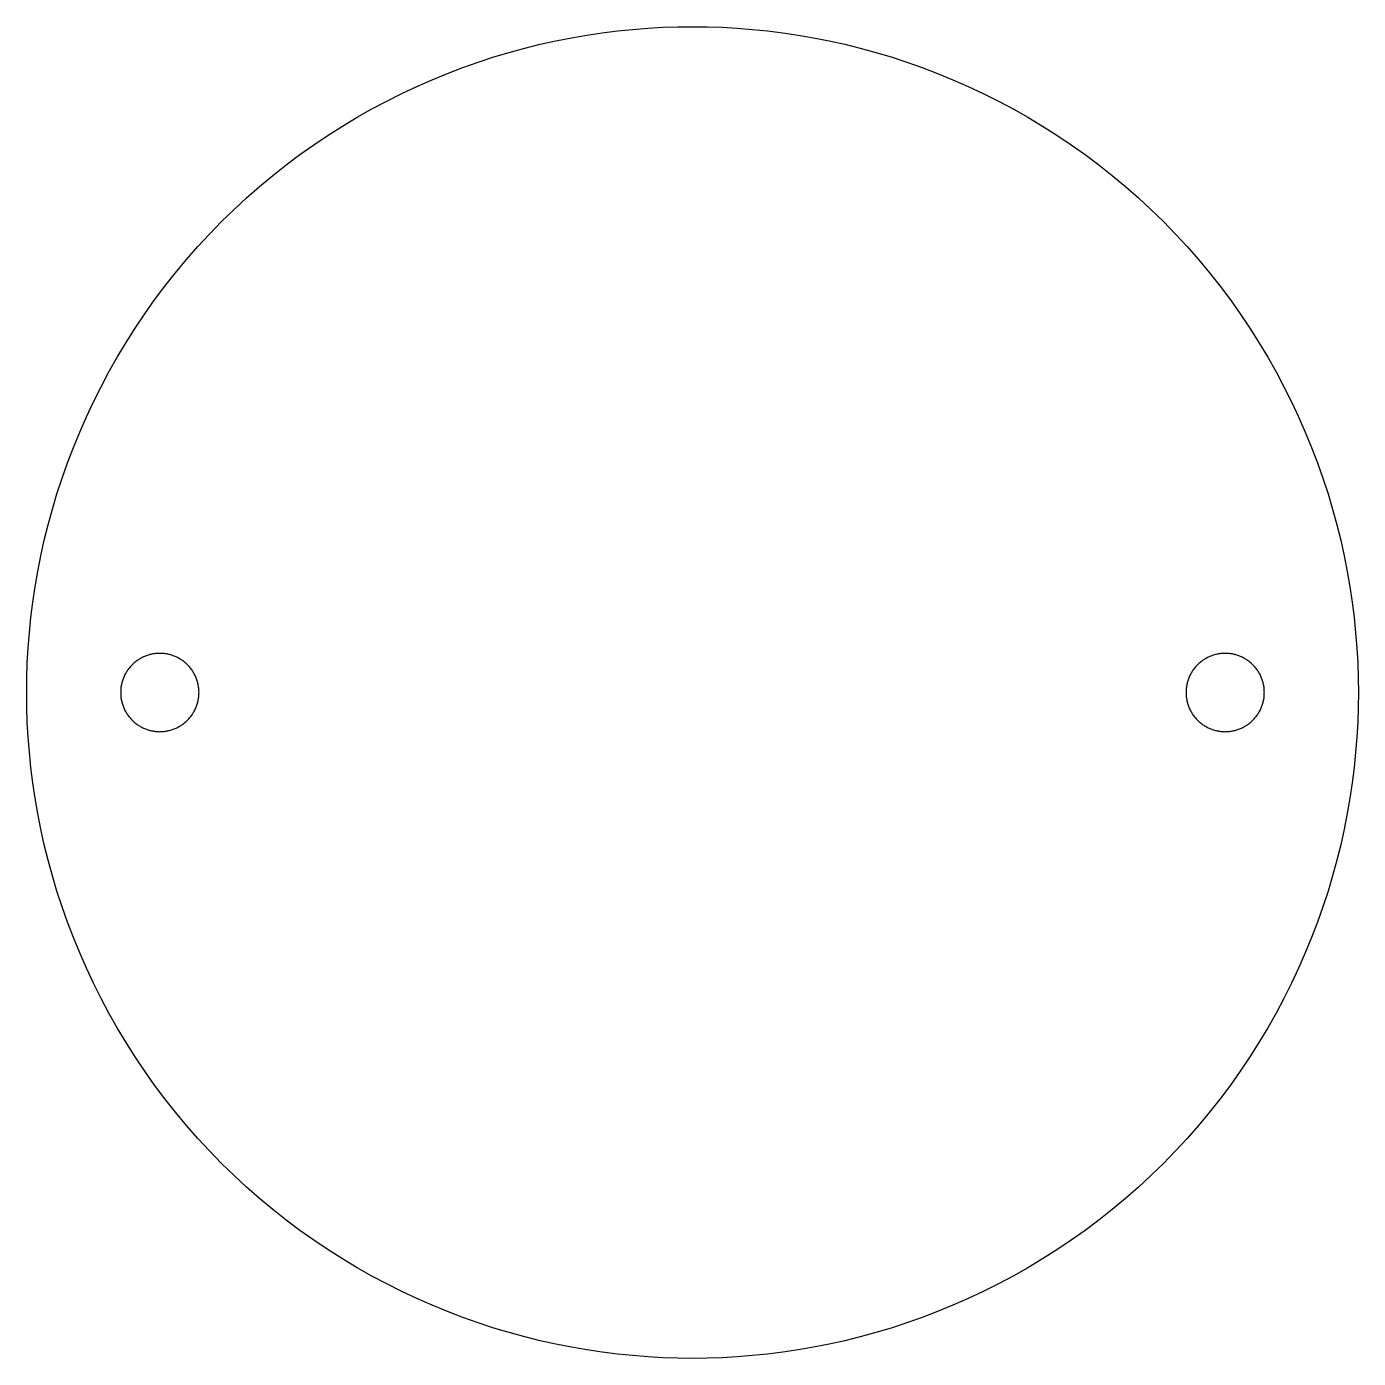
# Model space of a CAD drawing. Header units: inches. Extents: x 0.28 to 1.98, y 0.3 to 2.
import ezdxf

# ---------------------------------------------------------------- set-up
doc = ezdxf.new("R2010")
doc.units = ezdxf.units.IN
doc.header["$MEASUREMENT"] = 0
doc.layers.add('Default', color=18, linetype='Continuous', true_color=0x000000)

msp = doc.modelspace()

# ---------------------------------------------------------------- linework, layer by layer
at = {"layer": 'Default'}
for points in [[(0.2763, 1.1549), (0.2765, 1.1738), (0.2771, 1.1928), (0.2782, 1.212), (0.2797, 1.2313), (0.2817, 1.2508), (0.2841, 1.2703), (0.287, 1.2899), (0.2904, 1.3096), (0.2943, 1.3294), (0.2987, 1.3492), (0.3036, 1.369), (0.3091, 1.3888), (0.315, 1.4086), (0.3215, 1.4284), (0.3284, 1.4482), (0.3359, 1.4678), (0.344, 1.4874), (0.3525, 1.5069), (0.3616, 1.5262), (0.3712, 1.5453), (0.3813, 1.5643), (0.392, 1.5831), (0.4031, 1.6017), (0.4148, 1.6201), (0.427, 1.6382), (0.4396, 1.656), (0.4528, 1.6735), (0.4664, 1.6907), (0.4804, 1.7076), (0.4949, 1.7241), (0.5099, 1.7402), (0.5252, 1.756), (0.541, 1.7713), (0.5571, 1.7863), (0.5736, 1.8008), (0.5905, 1.8148), (0.6077, 1.8284), (0.6252, 1.8416), (0.643, 1.8542), (0.6611, 1.8664), (0.6795, 1.8781), (0.6981, 1.8892), (0.7169, 1.8999), (0.7359, 1.91), (0.755, 1.9196), (0.7743, 1.9287), (0.7938, 1.9372), (0.8134, 1.9453), (0.833, 1.9528), (0.8528, 1.9597), (0.8726, 1.9662), (0.8924, 1.9721), (0.9122, 1.9776), (0.932, 1.9825), (0.9518, 1.9869), (0.9716, 1.9908), (0.9913, 1.9942), (1.0109, 1.9971), (1.0304, 1.9995), (1.0499, 2.0015), (1.0692, 2.003), (1.0884, 2.0041), (1.1074, 2.0047), (1.1263, 2.0049), (1.1451, 2.0047), (1.1641, 2.0041), (1.1833, 2.003), (1.2026, 2.0015), (1.2221, 1.9995), (1.2416, 1.9971), (1.2612, 1.9942), (1.2809, 1.9908), (1.3007, 1.9869), (1.3205, 1.9825), (1.3403, 1.9776), (1.3601, 1.9721), (1.38, 1.9662), (1.3997, 1.9597), (1.4195, 1.9528), (1.4391, 1.9453), (1.4587, 1.9372), (1.4782, 1.9287), (1.4975, 1.9196), (1.5167, 1.91), (1.5356, 1.8999), (1.5544, 1.8892), (1.573, 1.8781), (1.5914, 1.8664), (1.6095, 1.8542), (1.6273, 1.8416), (1.6448, 1.8284), (1.662, 1.8148), (1.6789, 1.8008), (1.6954, 1.7863), (1.7115, 1.7713), (1.7273, 1.756), (1.7427, 1.7402), (1.7576, 1.7241), (1.7721, 1.7076), (1.7862, 1.6907), (1.7998, 1.6735), (1.8129, 1.656), (1.8255, 1.6382), (1.8377, 1.6201), (1.8494, 1.6017), (1.8605, 1.5831), (1.8712, 1.5643), (1.8813, 1.5453), (1.8909, 1.5262), (1.9, 1.5069), (1.9085, 1.4874), (1.9166, 1.4678), (1.9241, 1.4482), (1.9311, 1.4284), (1.9375, 1.4086), (1.9434, 1.3888), (1.9489, 1.369), (1.9538, 1.3492), (1.9582, 1.3294), (1.9621, 1.3096), (1.9655, 1.2899), (1.9684, 1.2703), (1.9708, 1.2508), (1.9728, 1.2313), (1.9743, 1.212), (1.9754, 1.1928), (1.976, 1.1738), (1.9763, 1.1549)], [(0.4963, 1.1549), (0.4962, 1.1561), (0.4962, 1.1572), (0.4961, 1.1583), (0.4961, 1.1594), (0.4959, 1.1606), (0.4958, 1.1617), (0.4956, 1.1629), (0.4954, 1.164), (0.4952, 1.1652), (0.4949, 1.1664), (0.4946, 1.1675), (0.4943, 1.1687), (0.494, 1.1699), (0.4936, 1.171), (0.4932, 1.1722), (0.4927, 1.1734), (0.4923, 1.1745), (0.4918, 1.1756), (0.4912, 1.1768), (0.4907, 1.1779), (0.4901, 1.179), (0.4894, 1.1801), (0.4888, 1.1812), (0.4881, 1.1823), (0.4874, 1.1834), (0.4866, 1.1844), (0.4859, 1.1854), (0.4851, 1.1865), (0.4842, 1.1875), (0.4834, 1.1884), (0.4825, 1.1894), (0.4816, 1.1903), (0.4807, 1.1912), (0.4797, 1.1921), (0.4788, 1.1929), (0.4778, 1.1938), (0.4768, 1.1946), (0.4757, 1.1953), (0.4747, 1.1961), (0.4736, 1.1968), (0.4725, 1.1975), (0.4714, 1.1981), (0.4703, 1.1988), (0.4692, 1.1994), (0.4681, 1.1999), (0.467, 1.2005), (0.4658, 1.201), (0.4647, 1.2014), (0.4635, 1.2019), (0.4623, 1.2023), (0.4612, 1.2027), (0.46, 1.203), (0.4588, 1.2033), (0.4577, 1.2036), (0.4565, 1.2039), (0.4554, 1.2041), (0.4542, 1.2043), (0.453, 1.2045), (0.4519, 1.2046), (0.4507, 1.2047), (0.4496, 1.2048), (0.4485, 1.2049), (0.4474, 1.2049), (0.4463, 1.2049), (0.4451, 1.2049), (0.444, 1.2049), (0.4429, 1.2048), (0.4418, 1.2047), (0.4406, 1.2046), (0.4395, 1.2045), (0.4383, 1.2043), (0.4372, 1.2041), (0.436, 1.2039), (0.4348, 1.2036), (0.4337, 1.2033), (0.4325, 1.203), (0.4313, 1.2027), (0.4302, 1.2023), (0.429, 1.2019), (0.4278, 1.2014), (0.4267, 1.201), (0.4256, 1.2005), (0.4244, 1.1999), (0.4233, 1.1994), (0.4222, 1.1988), (0.4211, 1.1981), (0.42, 1.1975), (0.4189, 1.1968), (0.4178, 1.1961), (0.4168, 1.1953), (0.4158, 1.1946), (0.4147, 1.1938), (0.4137, 1.1929), (0.4128, 1.1921), (0.4118, 1.1912), (0.4109, 1.1903), (0.41, 1.1894), (0.4091, 1.1884), (0.4083, 1.1875), (0.4074, 1.1865), (0.4066, 1.1854), (0.4059, 1.1844), (0.4051, 1.1834), (0.4044, 1.1823), (0.4037, 1.1812), (0.4031, 1.1801), (0.4024, 1.179), (0.4018, 1.1779), (0.4013, 1.1768), (0.4007, 1.1756), (0.4002, 1.1745), (0.3998, 1.1734), (0.3993, 1.1722), (0.3989, 1.171), (0.3985, 1.1699), (0.3982, 1.1687), (0.3979, 1.1675), (0.3976, 1.1664), (0.3973, 1.1652), (0.3971, 1.164), (0.3969, 1.1629), (0.3967, 1.1617), (0.3966, 1.1606), (0.3965, 1.1594), (0.3964, 1.1583), (0.3963, 1.1572), (0.3963, 1.1561), (0.3963, 1.1549)], [(1.8563, 1.1549), (1.8562, 1.1561), (1.8562, 1.1572), (1.8561, 1.1583), (1.8561, 1.1594), (1.8559, 1.1606), (1.8558, 1.1617), (1.8556, 1.1629), (1.8554, 1.164), (1.8552, 1.1652), (1.8549, 1.1664), (1.8546, 1.1675), (1.8543, 1.1687), (1.854, 1.1699), (1.8536, 1.171), (1.8532, 1.1722), (1.8527, 1.1734), (1.8523, 1.1745), (1.8518, 1.1756), (1.8512, 1.1768), (1.8507, 1.1779), (1.8501, 1.179), (1.8494, 1.1801), (1.8488, 1.1812), (1.8481, 1.1823), (1.8474, 1.1834), (1.8466, 1.1844), (1.8459, 1.1854), (1.8451, 1.1865), (1.8442, 1.1875), (1.8434, 1.1884), (1.8425, 1.1894), (1.8416, 1.1903), (1.8407, 1.1912), (1.8397, 1.1921), (1.8388, 1.1929), (1.8378, 1.1938), (1.8368, 1.1946), (1.8357, 1.1953), (1.8347, 1.1961), (1.8336, 1.1968), (1.8325, 1.1975), (1.8314, 1.1981), (1.8303, 1.1988), (1.8292, 1.1994), (1.8281, 1.1999), (1.827, 1.2005), (1.8258, 1.201), (1.8247, 1.2014), (1.8235, 1.2019), (1.8223, 1.2023), (1.8212, 1.2027), (1.82, 1.203), (1.8188, 1.2033), (1.8177, 1.2036), (1.8165, 1.2039), (1.8154, 1.2041), (1.8142, 1.2043), (1.813, 1.2045), (1.8119, 1.2046), (1.8107, 1.2047), (1.8096, 1.2048), (1.8085, 1.2049), (1.8074, 1.2049), (1.8063, 1.2049), (1.8051, 1.2049), (1.804, 1.2049), (1.8029, 1.2048), (1.8018, 1.2047), (1.8006, 1.2046), (1.7995, 1.2045), (1.7983, 1.2043), (1.7972, 1.2041), (1.796, 1.2039), (1.7948, 1.2036), (1.7937, 1.2033), (1.7925, 1.203), (1.7913, 1.2027), (1.7902, 1.2023), (1.789, 1.2019), (1.7878, 1.2014), (1.7867, 1.201), (1.7856, 1.2005), (1.7844, 1.1999), (1.7833, 1.1994), (1.7822, 1.1988), (1.7811, 1.1981), (1.78, 1.1975), (1.7789, 1.1968), (1.7778, 1.1961), (1.7768, 1.1953), (1.7758, 1.1946), (1.7747, 1.1938), (1.7737, 1.1929), (1.7728, 1.1921), (1.7718, 1.1912), (1.7709, 1.1903), (1.77, 1.1894), (1.7691, 1.1884), (1.7683, 1.1875), (1.7674, 1.1865), (1.7666, 1.1854), (1.7659, 1.1844), (1.7651, 1.1834), (1.7644, 1.1823), (1.7637, 1.1812), (1.7631, 1.1801), (1.7624, 1.179), (1.7618, 1.1779), (1.7613, 1.1768), (1.7607, 1.1756), (1.7602, 1.1745), (1.7598, 1.1734), (1.7593, 1.1722), (1.7589, 1.171), (1.7585, 1.1699), (1.7582, 1.1687), (1.7579, 1.1675), (1.7576, 1.1664), (1.7573, 1.1652), (1.7571, 1.164), (1.7569, 1.1629), (1.7567, 1.1617), (1.7566, 1.1606), (1.7565, 1.1594), (1.7564, 1.1583), (1.7563, 1.1572), (1.7563, 1.1561), (1.7563, 1.1549)], [(1.9763, 1.1549), (1.976, 1.1361), (1.9754, 1.1171), (1.9743, 1.0979), (1.9728, 1.0786), (1.9708, 1.0591), (1.9684, 1.0396), (1.9655, 1.02), (1.9621, 1.0003), (1.9582, 0.9805), (1.9538, 0.9607), (1.9489, 0.9409), (1.9434, 0.9211), (1.9375, 0.9012), (1.9311, 0.8815), (1.9241, 0.8617), (1.9166, 0.8421), (1.9085, 0.8225), (1.9, 0.803), (1.8909, 0.7837), (1.8813, 0.7645), (1.8712, 0.7456), (1.8605, 0.7268), (1.8494, 0.7082), (1.8377, 0.6898), (1.8255, 0.6717), (1.8129, 0.6539), (1.7998, 0.6364), (1.7862, 0.6192), (1.7721, 0.6023), (1.7576, 0.5858), (1.7427, 0.5697), (1.7273, 0.5539), (1.7115, 0.5385), (1.6954, 0.5236), (1.6789, 0.5091), (1.662, 0.495), (1.6448, 0.4814), (1.6273, 0.4683), (1.6095, 0.4557), (1.5914, 0.4435), (1.573, 0.4318), (1.5544, 0.4207), (1.5356, 0.41), (1.5167, 0.3999), (1.4975, 0.3903), (1.4782, 0.3812), (1.4587, 0.3727), (1.4391, 0.3646), (1.4195, 0.3571), (1.3997, 0.3501), (1.38, 0.3437), (1.3601, 0.3378), (1.3403, 0.3323), (1.3205, 0.3274), (1.3007, 0.323), (1.2809, 0.3191), (1.2612, 0.3157), (1.2416, 0.3128), (1.2221, 0.3104), (1.2026, 0.3084), (1.1833, 0.3069), (1.1641, 0.3058), (1.1451, 0.3052), (1.1263, 0.3049), (1.1074, 0.3052), (1.0884, 0.3058), (1.0692, 0.3069), (1.0499, 0.3084), (1.0304, 0.3104), (1.0109, 0.3128), (0.9913, 0.3157), (0.9716, 0.3191), (0.9518, 0.323), (0.932, 0.3274), (0.9122, 0.3323), (0.8924, 0.3378), (0.8726, 0.3437), (0.8528, 0.3501), (0.833, 0.3571), (0.8134, 0.3646), (0.7938, 0.3727), (0.7743, 0.3812), (0.755, 0.3903), (0.7359, 0.3999), (0.7169, 0.41), (0.6981, 0.4207), (0.6795, 0.4318), (0.6611, 0.4435), (0.643, 0.4557), (0.6252, 0.4683), (0.6077, 0.4814), (0.5905, 0.495), (0.5736, 0.5091), (0.5571, 0.5236), (0.541, 0.5385), (0.5252, 0.5539), (0.5099, 0.5697), (0.4949, 0.5858), (0.4804, 0.6023), (0.4664, 0.6192), (0.4528, 0.6364), (0.4396, 0.6539), (0.427, 0.6717), (0.4148, 0.6898), (0.4031, 0.7082), (0.392, 0.7268), (0.3813, 0.7456), (0.3712, 0.7645), (0.3616, 0.7837), (0.3525, 0.803), (0.344, 0.8225), (0.3359, 0.8421), (0.3284, 0.8617), (0.3215, 0.8815), (0.315, 0.9012), (0.3091, 0.9211), (0.3036, 0.9409), (0.2987, 0.9607), (0.2943, 0.9805), (0.2904, 1.0003), (0.287, 1.02), (0.2841, 1.0396), (0.2817, 1.0591), (0.2797, 1.0786), (0.2782, 1.0979), (0.2771, 1.1171), (0.2765, 1.1361), (0.2763, 1.1549)], [(0.3963, 1.1549), (0.3963, 1.1538), (0.3963, 1.1527), (0.3964, 1.1516), (0.3965, 1.1505), (0.3966, 1.1493), (0.3967, 1.1482), (0.3969, 1.147), (0.3971, 1.1458), (0.3973, 1.1447), (0.3976, 1.1435), (0.3979, 1.1424), (0.3982, 1.1412), (0.3985, 1.14), (0.3989, 1.1389), (0.3993, 1.1377), (0.3998, 1.1365), (0.4002, 1.1354), (0.4007, 1.1342), (0.4013, 1.1331), (0.4018, 1.132), (0.4024, 1.1309), (0.4031, 1.1298), (0.4037, 1.1287), (0.4044, 1.1276), (0.4051, 1.1265), (0.4059, 1.1255), (0.4066, 1.1244), (0.4074, 1.1234), (0.4083, 1.1224), (0.4091, 1.1215), (0.41, 1.1205), (0.4109, 1.1196), (0.4118, 1.1187), (0.4128, 1.1178), (0.4137, 1.117), (0.4147, 1.1161), (0.4158, 1.1153), (0.4168, 1.1146), (0.4178, 1.1138), (0.4189, 1.1131), (0.42, 1.1124), (0.4211, 1.1118), (0.4222, 1.1111), (0.4233, 1.1105), (0.4244, 1.11), (0.4256, 1.1094), (0.4267, 1.1089), (0.4278, 1.1085), (0.429, 1.108), (0.4302, 1.1076), (0.4313, 1.1072), (0.4325, 1.1069), (0.4337, 1.1066), (0.4348, 1.1063), (0.436, 1.106), (0.4372, 1.1058), (0.4383, 1.1056), (0.4395, 1.1054), (0.4406, 1.1053), (0.4418, 1.1051), (0.4429, 1.1051), (0.444, 1.105), (0.4451, 1.105), (0.4463, 1.1049), (0.4474, 1.105), (0.4485, 1.105), (0.4496, 1.1051), (0.4507, 1.1051), (0.4519, 1.1053), (0.453, 1.1054), (0.4542, 1.1056), (0.4554, 1.1058), (0.4565, 1.106), (0.4577, 1.1063), (0.4588, 1.1066), (0.46, 1.1069), (0.4612, 1.1072), (0.4623, 1.1076), (0.4635, 1.108), (0.4647, 1.1085), (0.4658, 1.1089), (0.467, 1.1094), (0.4681, 1.11), (0.4692, 1.1105), (0.4703, 1.1111), (0.4714, 1.1118), (0.4725, 1.1124), (0.4736, 1.1131), (0.4747, 1.1138), (0.4757, 1.1146), (0.4768, 1.1153), (0.4778, 1.1161), (0.4788, 1.117), (0.4797, 1.1178), (0.4807, 1.1187), (0.4816, 1.1196), (0.4825, 1.1205), (0.4834, 1.1215), (0.4842, 1.1224), (0.4851, 1.1234), (0.4859, 1.1244), (0.4866, 1.1255), (0.4874, 1.1265), (0.4881, 1.1276), (0.4888, 1.1287), (0.4894, 1.1298), (0.4901, 1.1309), (0.4907, 1.132), (0.4912, 1.1331), (0.4918, 1.1342), (0.4923, 1.1354), (0.4927, 1.1365), (0.4932, 1.1377), (0.4936, 1.1389), (0.494, 1.14), (0.4943, 1.1412), (0.4946, 1.1424), (0.4949, 1.1435), (0.4952, 1.1447), (0.4954, 1.1458), (0.4956, 1.147), (0.4958, 1.1482), (0.4959, 1.1493), (0.4961, 1.1505), (0.4961, 1.1516), (0.4962, 1.1527), (0.4962, 1.1538), (0.4963, 1.1549)], [(1.7563, 1.1549), (1.7563, 1.1538), (1.7563, 1.1527), (1.7564, 1.1516), (1.7565, 1.1505), (1.7566, 1.1493), (1.7567, 1.1482), (1.7569, 1.147), (1.7571, 1.1458), (1.7573, 1.1447), (1.7576, 1.1435), (1.7579, 1.1424), (1.7582, 1.1412), (1.7585, 1.14), (1.7589, 1.1389), (1.7593, 1.1377), (1.7598, 1.1365), (1.7602, 1.1354), (1.7607, 1.1342), (1.7613, 1.1331), (1.7618, 1.132), (1.7624, 1.1309), (1.7631, 1.1298), (1.7637, 1.1287), (1.7644, 1.1276), (1.7651, 1.1265), (1.7659, 1.1255), (1.7666, 1.1244), (1.7674, 1.1234), (1.7683, 1.1224), (1.7691, 1.1215), (1.77, 1.1205), (1.7709, 1.1196), (1.7718, 1.1187), (1.7728, 1.1178), (1.7737, 1.117), (1.7747, 1.1161), (1.7758, 1.1153), (1.7768, 1.1146), (1.7778, 1.1138), (1.7789, 1.1131), (1.78, 1.1124), (1.7811, 1.1118), (1.7822, 1.1111), (1.7833, 1.1105), (1.7844, 1.11), (1.7856, 1.1094), (1.7867, 1.1089), (1.7878, 1.1085), (1.789, 1.108), (1.7902, 1.1076), (1.7913, 1.1072), (1.7925, 1.1069), (1.7937, 1.1066), (1.7948, 1.1063), (1.796, 1.106), (1.7972, 1.1058), (1.7983, 1.1056), (1.7995, 1.1054), (1.8006, 1.1053), (1.8018, 1.1051), (1.8029, 1.1051), (1.804, 1.105), (1.8051, 1.105), (1.8063, 1.1049), (1.8074, 1.105), (1.8085, 1.105), (1.8096, 1.1051), (1.8107, 1.1051), (1.8119, 1.1053), (1.813, 1.1054), (1.8142, 1.1056), (1.8154, 1.1058), (1.8165, 1.106), (1.8177, 1.1063), (1.8188, 1.1066), (1.82, 1.1069), (1.8212, 1.1072), (1.8223, 1.1076), (1.8235, 1.108), (1.8247, 1.1085), (1.8258, 1.1089), (1.827, 1.1094), (1.8281, 1.11), (1.8292, 1.1105), (1.8303, 1.1111), (1.8314, 1.1118), (1.8325, 1.1124), (1.8336, 1.1131), (1.8347, 1.1138), (1.8357, 1.1146), (1.8368, 1.1153), (1.8378, 1.1161), (1.8388, 1.117), (1.8397, 1.1178), (1.8407, 1.1187), (1.8416, 1.1196), (1.8425, 1.1205), (1.8434, 1.1215), (1.8442, 1.1224), (1.8451, 1.1234), (1.8459, 1.1244), (1.8466, 1.1255), (1.8474, 1.1265), (1.8481, 1.1276), (1.8488, 1.1287), (1.8494, 1.1298), (1.8501, 1.1309), (1.8507, 1.132), (1.8512, 1.1331), (1.8518, 1.1342), (1.8523, 1.1354), (1.8527, 1.1365), (1.8532, 1.1377), (1.8536, 1.1389), (1.854, 1.14), (1.8543, 1.1412), (1.8546, 1.1424), (1.8549, 1.1435), (1.8552, 1.1447), (1.8554, 1.1458), (1.8556, 1.147), (1.8558, 1.1482), (1.8559, 1.1493), (1.8561, 1.1505), (1.8561, 1.1516), (1.8562, 1.1527), (1.8562, 1.1538), (1.8563, 1.1549)]]:
    msp.add_lwpolyline(points, dxfattribs=at)

doc.saveas('drawing.dxf')
